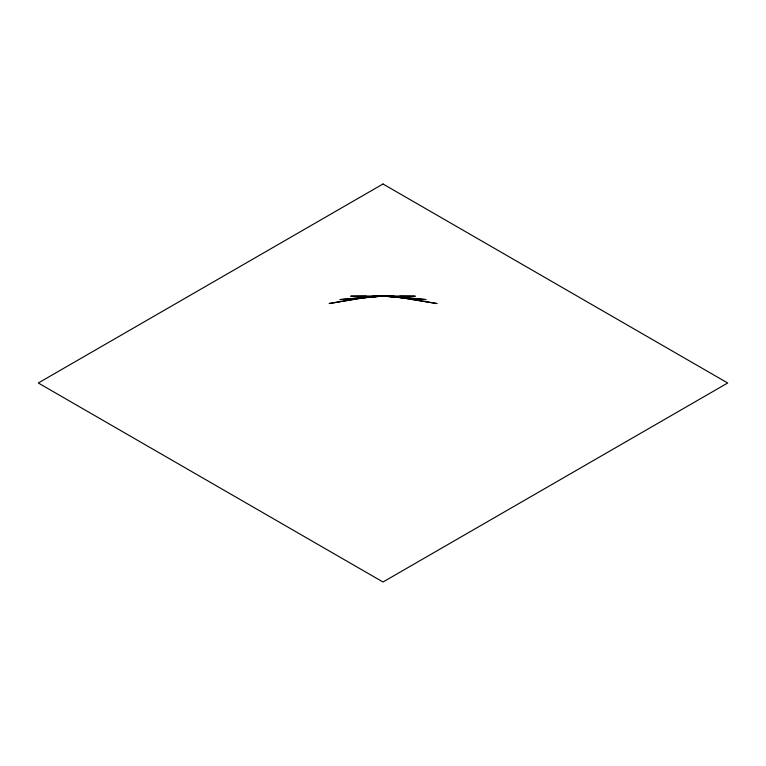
<?xml version="1.0" encoding="UTF-8"?>
<svg xmlns="http://www.w3.org/2000/svg" width="766" height="766" viewBox="0 0 766 766"><rect width="100%" height="100%" fill="white"/><g stroke="black" fill="none" stroke-linecap="round" stroke-linejoin="round"><path stroke-width="1.15" d="M360.872 297.802L339.913 299.602L383 295.906L415.316 296.193L399.756 296.193M363.199 297.601L367.862 297.198M372.515 296.806L383 295.906L393.772 296.413L426.088 299.602L405.128 297.802M366.244 296.193L350.684 296.193L383 295.906L393.485 296.806M398.138 297.198L402.801 297.601M383 183.993L38.3 383L383 582.007L727.7 383L383 183.993M361.456 297.993L329.141 303.537L372.228 296.413L383 296.049L393.772 296.413L436.859 303.537L393.772 296.413L372.228 296.413L361.456 297.993L383 296.049L404.544 297.993L383 296.049L361.456 297.993"/></g></svg>
